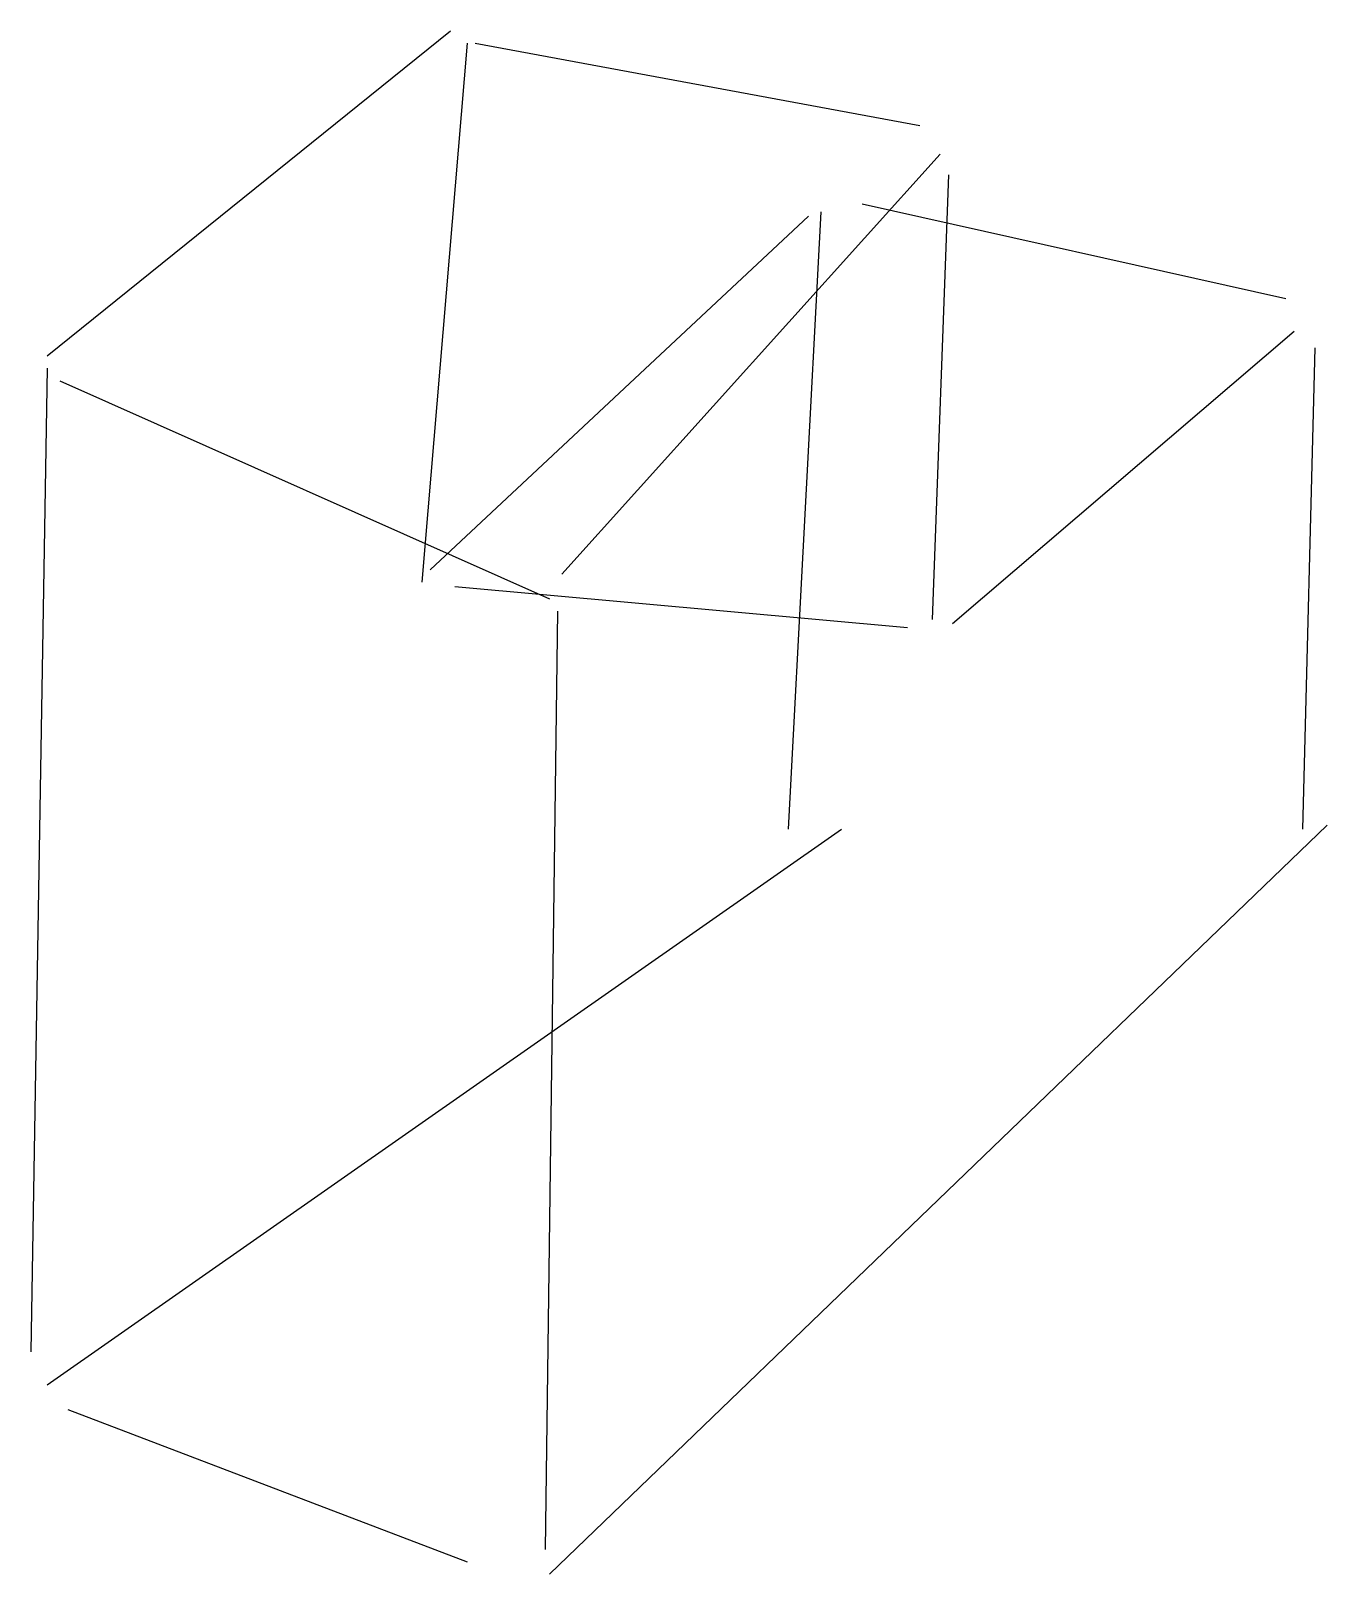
# Model space of a CAD drawing. Header units: metres. Extents: x -230 to -100, y 128 to 283.
import ezdxf

# ---------------------------------------------------------------- set-up
doc = ezdxf.new("R2010")
doc.units = ezdxf.units.M

msp = doc.modelspace()

# ---------------------------------------------------------------- linework, layer by layer
at = {"color": 0, "linetype": 'CONTINUOUS'}
for p, q in [((-228.783833, 250.333438), (-188.300868, 282.967666)), ((-186.648502, 281.728391), (-191.192508, 227.613407)), ((-185.822319, 281.728391), (-141.208438, 273.466562)), ((-177.147397, 228.43959), (-139.142981, 270.574921)), ((-138.316798, 268.509464), (-139.969164, 223.895584)), ((-146.991719, 265.617823), (-104.443297, 256.116719)), ((-190.366325, 228.852681), (-152.361909, 264.378549)), ((-151.122634, 264.79164), (-154.427366, 202.827918)), ((-137.903707, 223.482492), (-103.617114, 252.811987)), ((-101.551656, 251.159621), (-102.790931, 202.827918)), ((-228.783833, 249.094164), (-230.436199, 150.3653)), ((-227.544558, 247.85489), (-178.386672, 225.961041)), ((-187.887776, 227.200315), (-142.447713, 223.069401)), ((-177.560489, 224.721767), (-178.799763, 130.536909)), ((-178.386672, 128.05836), (-100.312382, 203.241009)), ((-228.783833, 147.060568), (-149.057177, 202.827918)), ((-226.718375, 144.582019), (-186.648502, 129.297634))]:
    msp.add_line(p, q, dxfattribs=at)

doc.saveas('drawing.dxf')
